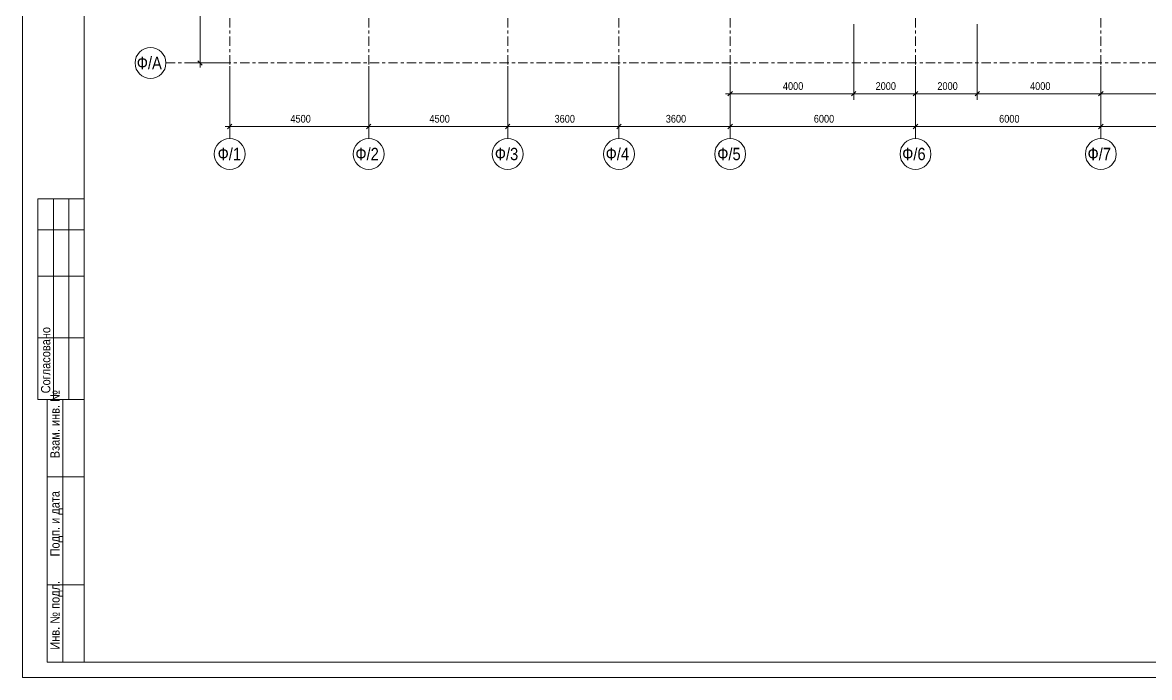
# Model space of a CAD drawing. Header units: millimetres. Extents: x -67 to 774, y -199 to 395.
# Drawn here: x -67.1 to 297.7, y -199 to 13.1 of the extents above; entities that cross this region are included whole.
import ezdxf

# ---------------------------------------------------------------- set-up
doc = ezdxf.new("R2010")
doc.units = ezdxf.units.MM
doc.linetypes.add('XKITLINE00', pattern=[0])
doc.linetypes.add('XKITLINE03', pattern=[6, 3, -1, 1, -1])
for name, color, linetype, lineweight in [('DrawingSheet', 5, 'Continuous', 0), ('OtherObjectType', 1, 'Continuous', 0), ('S-GRID', 1, 'Continuous', 0), ('Z-DIMENSIONS', 1, 'Continuous', 0)]:
    doc.layers.add(name, color=color, linetype=linetype, lineweight=lineweight)
doc.styles.add('GOST type A', font='ARIAL.TTF')

msp = doc.modelspace()

# ---------------------------------------------------------------- linework, layer by layer
at = {"layer": 'DrawingSheet', "linetype": 'XKITLINE00', "lineweight": 0}
for p, q in [((-67.07, 395.02), (-67.07, -198.98)), ((-47.07, 390.02), (-47.07, -193.98)), ((-47.07, -193.98), (768.93, -193.98)), ((-67.07, -198.98), (773.93, -198.98))]:
    msp.add_line(p, q, dxfattribs=at)
at = {"layer": 'OtherObjectType', "linetype": 'XKITLINE00', "lineweight": 0}
for p, q in [((-62.07, -108.98), (-62.07, -43.98)), ((-62.07, -43.98), (-47.07, -43.98)), ((-57.07, -108.98), (-57.07, -43.98)), ((-52.07, -108.98), (-52.07, -43.98)), ((-47.07, -43.98), (-47.07, -193.98)), ((-62.07, -53.98), (-47.07, -53.98)), ((-62.07, -68.98), (-47.07, -68.98)), ((-62.07, -88.98), (-47.07, -88.98)), ((-62.07, -108.98), (-47.07, -108.98)), ((-59.07, -108.98), (-59.07, -193.98)), ((-54.07, -108.98), (-54.07, -193.98)), ((-59.07, -133.98), (-47.07, -133.98)), ((-59.07, -168.98), (-47.07, -168.98)), ((-59.07, -193.98), (-47.07, -193.98))]:
    msp.add_line(p, q, dxfattribs=at)
at = {"layer": 'S-GRID', "linetype": 'XKITLINE03', "lineweight": 0}
for p, q in [((0, -24.47), (0, 331.89)), ((45, -24.47), (45, 331.89)), ((90, -24.47), (90, 331.89)), ((126, -24.47), (126, 331.89)), ((162, -24.47), (162, 331.89)), ((282, -24.47), (282, 331.89)), ((222, -24.47), (222, 61)), ((-20.65, 0), (757.05, 0))]:
    msp.add_line(p, q, dxfattribs=at)
at = {"layer": 'S-GRID', "linetype": 'XKITLINE00', "lineweight": 0}
for centre in [(-25.65, 0), (0, -29.47), (45, -29.47), (90, -29.47), (126, -29.47), (162, -29.47), (222, -29.47), (282, -29.47)]:
    msp.add_circle(centre, 5, dxfattribs=at)
at = {"layer": 'Z-DIMENSIONS', "linetype": 'XKITLINE00', "lineweight": 0}
for p, q in [((-9.58, 0), (-9.58, 50)), ((202, 12.6), (202, -11.97)), ((202, 12.6), (202, -11.97)), ((242, 12.6), (242, -11.97)), ((242, 12.6), (242, -11.97)), ((-1, 0), (-12.08, 0)), ((-10.28, 0.71), (-8.87, -0.71)), ((-9.58, 0), (-9.58, -1.5)), ((0, -1), (0, -22.56)), ((45, -1), (45, -22.56)), ((45, -1), (45, -22.56)), ((90, -1), (90, -22.56)), ((90, -1), (90, -22.56)), ((126, -1), (126, -22.56)), ((126, -1), (126, -22.56)), ((162, -1), (162, -11.97)), ((162, -1), (162, -22.56)), ((162, -1), (162, -22.56)), ((222, -1), (222, -22.56)), ((222, -1), (222, -11.97)), ((222, -1), (222, -11.97)), ((222, -1), (222, -22.56)), ((282, -1), (282, -11.97)), ((282, -1), (282, -11.97)), ((282, -1), (282, -22.56)), ((282, -1), (282, -22.56)), ((162, -9.97), (160.5, -9.97)), ((162.71, -9.26), (161.29, -10.68)), ((162, -9.97), (202, -9.97)), ((202, -9.97), (200.5, -9.97)), ((202.71, -9.26), (201.29, -10.68)), ((202.71, -9.26), (201.29, -10.68)), ((202, -9.97), (203.5, -9.97)), ((202, -9.97), (222, -9.97)), ((222, -9.97), (220.5, -9.97)), ((222.71, -9.26), (221.29, -10.68)), ((222.71, -9.26), (221.29, -10.68)), ((222, -9.97), (223.5, -9.97)), ((222, -9.97), (242, -9.97)), ((242, -9.97), (240.5, -9.97)), ((242.71, -9.26), (241.29, -10.68)), ((242.71, -9.26), (241.29, -10.68)), ((242, -9.97), (243.5, -9.97)), ((242, -9.97), (282, -9.97)), ((282, -9.97), (280.5, -9.97)), ((282.71, -9.26), (281.29, -10.68)), ((282.71, -9.26), (281.29, -10.68)), ((282, -9.97), (283.5, -9.97)), ((282, -9.97), (322, -9.97)), ((0, -20.56), (-1.5, -20.56)), ((0.71, -19.86), (-0.71, -21.27)), ((0, -20.56), (45, -20.56)), ((45, -20.56), (43.5, -20.56)), ((45.71, -19.86), (44.29, -21.27)), ((45.71, -19.86), (44.29, -21.27)), ((45, -20.56), (46.5, -20.56)), ((45, -20.56), (90, -20.56)), ((90, -20.56), (88.5, -20.56)), ((90.71, -19.86), (89.29, -21.27)), ((90.71, -19.86), (89.29, -21.27)), ((90, -20.56), (91.5, -20.56)), ((90, -20.56), (126, -20.56)), ((126, -20.56), (124.5, -20.56)), ((126.71, -19.86), (125.29, -21.27)), ((126.71, -19.86), (125.29, -21.27)), ((126, -20.56), (127.5, -20.56)), ((126, -20.56), (162, -20.56)), ((162, -20.56), (160.5, -20.56)), ((162.71, -19.86), (161.29, -21.27)), ((162.71, -19.86), (161.29, -21.27)), ((162, -20.56), (222, -20.56)), ((162, -20.56), (163.5, -20.56)), ((222, -20.56), (220.5, -20.56)), ((222.71, -19.86), (221.29, -21.27)), ((222.71, -19.86), (221.29, -21.27)), ((222, -20.56), (223.5, -20.56)), ((222, -20.56), (282, -20.56)), ((282, -20.56), (280.5, -20.56)), ((282.71, -19.86), (281.29, -21.27)), ((282.71, -19.86), (281.29, -21.27)), ((282, -20.56), (283.5, -20.56)), ((282, -20.56), (342, -20.56))]:
    msp.add_line(p, q, dxfattribs=at)
at = {"layer": 'Z-DIMENSIONS'}
for p in [(-9.58, 0), (162, -9.97), (202, -9.97), (202, -9.97), (222, -9.97), (222, -9.97), (242, -9.97), (242, -9.97), (282, -9.97), (282, -9.97), (0, -20.56), (45, -20.56), (45, -20.56), (90, -20.56), (90, -20.56), (126, -20.56), (126, -20.56), (162, -20.56), (162, -20.56), (222, -20.56), (222, -20.56), (282, -20.56), (282, -20.56)]:
    msp.add_point(p, dxfattribs=at)

# ---------------------------------------------------------------- texts
at = {"layer": 'OtherObjectType', "style": 'GOST type A', "width": 0.85}
for s, p in [('Согласовано', (-58.07, -106.98)), ('Взам. инв. №', (-55.07, -127.98)), ('Подп. и дата', (-55.07, -159.78)), ('Инв. № подл.', (-55.07, -189.98))]:
    msp.add_text(s, height=3, rotation=90, dxfattribs=at).set_placement(p)
at = {"layer": 'S-GRID', "style": 'GOST type A', "width": 0.85}
for s, p in [('Ф/А', (-30.08, -2)), ('Ф/1', (-3.91, -31.47)), ('Ф/2', (40.7, -31.47)), ('Ф/3', (85.83, -31.47)), ('Ф/4', (121.7, -31.47)), ('Ф/5', (157.83, -31.47)), ('Ф/6', (217.7, -31.47)), ('Ф/7', (277.7, -31.47))]:
    msp.add_text(s, height=4, dxfattribs=at).set_placement(p)
at = {"layer": 'Z-DIMENSIONS', "style": 'GOST type A', "width": 0.85}
for s, p in [('4000', (179.07, -8.72)), ('2000', (209.07, -8.72)), ('2000', (229.07, -8.72)), ('4000', (259.07, -8.72)), ('4500', (19.65, -19.31)), ('4500', (64.65, -19.31)), ('3600', (105.15, -19.31)), ('3600', (141.15, -19.31)), ('6000', (189.07, -19.31)), ('6000', (249.07, -19.31))]:
    msp.add_text(s, height=2.5, dxfattribs=at).set_placement(p)

doc.saveas('drawing.dxf')
